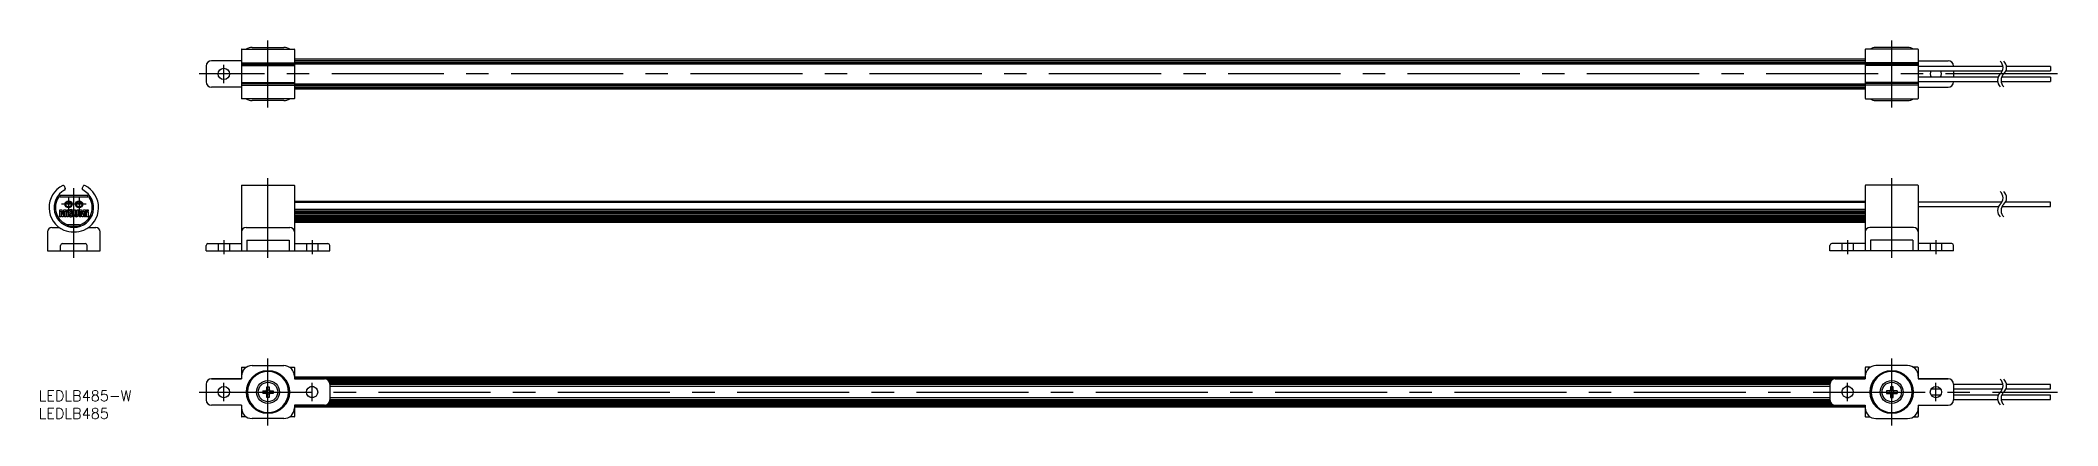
# Model space of a CAD drawing. Extents: x -64 to 507, y -50 to 60.
import ezdxf

# ---------------------------------------------------------------- set-up
doc = ezdxf.new("R2010")
doc.units = 0
doc.linetypes.add('CENTER', pattern=[50.8, 31.75, -6.35, 6.35, -6.35])
doc.linetypes.add('DASHED', pattern=[19.05, 12.7, -6.35])
doc.layers.get('0').update_dxf_attribs({"linetype": 'CONTINUOUS'})
doc.layers.add('CENTER', color=1, linetype='CENTER')
doc.styles.get("Standard").update_dxf_attribs({"font": 'txt.shx', "height": 3, "bigfont": 'bigfont.shx'})

# ---------------------------------------------------------------- blocks, each defined once
blk = doc.blocks.new('*U19')
at = {"color": 7, "linetype": 'CONTINUOUS'}
blk.add_text('LEDLB485-W', height=3, dxfattribs=at).set_placement((-65, -42.57))
blk = doc.blocks.new('*U20')
at = {"color": 7, "linetype": 'CONTINUOUS'}
blk.add_text('LEDLB485', height=3, dxfattribs=at).set_placement((-65, -47.57))

msp = doc.modelspace()

# ---------------------------------------------------------------- linework, layer by layer
at = {"color": 7, "linetype": 'CONTINUOUS'}
for p, q in [((-4.5, 57.5), (4.5, 57.5)), ((464.5, 57.5), (455.5, 57.5)), ((-17.5, 52.25), (-17.5, 47.75)), ((-7.5, 53.75), (-16, 53.75)), ((-7.5, 56.9), (-7.5, 43.1)), ((-7.5, 53.14), (7.5, 53.14)), ((-7.5, 52.74), (7.5, 52.74)), ((-7.5, 52.39), (7.5, 52.39)), ((-7.4, 57), (7.4, 57)), ((7.5, 56.9), (7.5, 43.1)), ((452.5, 54.16), (7.5, 54.16)), ((452.5, 54.15), (7.5, 54.15)), ((452.5, 53.7), (7.5, 53.7)), ((452.5, 53.6), (7.5, 53.6)), ((452.5, 53.15), (7.5, 53.15)), ((7.5, 53.11), (7.5, 53.1)), ((7.5, 52.9), (155, 52.9)), ((155, 52.9), (452.5, 52.9)), ((452.5, 56.9), (452.5, 43.1)), ((467.5, 53.14), (452.5, 53.14)), ((452.5, 53.11), (452.5, 53.1)), ((467.5, 52.74), (452.5, 52.74)), ((467.5, 52.39), (452.5, 52.39)), ((467.4, 57), (452.6, 57)), ((467.5, 56.9), (467.5, 43.1)), ((467.5, 53.75), (476, 53.75)), ((491.51, 52.1), (467.5, 52.1)), ((477.5, 52.25), (477.5, 52.1)), ((505, 52.1), (492.51, 52.1)), ((505, 52.1), (505, 50.9)), ((-7.5, 46.25), (-16, 46.25)), ((-7.5, 47.61), (7.5, 47.61)), ((-7.5, 47.26), (7.5, 47.26)), ((-7.5, 46.86), (7.5, 46.86)), ((155, 47.1), (7.5, 47.1)), ((7.5, 46.93), (7.5, 46.93)), ((7.5, 46.85), (452.5, 46.85)), ((7.5, 46.4), (452.5, 46.4)), ((7.5, 46.3), (452.5, 46.3)), ((452.5, 45.85), (7.5, 45.85)), ((7.5, 45.84), (452.5, 45.84)), ((452.5, 47.1), (155, 47.1)), ((467.5, 47.61), (452.5, 47.61)), ((467.5, 47.26), (452.5, 47.26)), ((452.5, 46.93), (452.5, 46.93)), ((467.5, 46.86), (452.5, 46.86)), ((467.5, 50.9), (491.36, 50.9)), ((490.14, 49.1), (467.5, 49.1)), ((467.5, 47.9), (489.99, 47.9)), ((467.5, 46.25), (476, 46.25)), ((477.5, 50.9), (477.5, 49.1)), ((477.5, 47.9), (477.5, 47.75)), ((490.99, 47.9), (505, 47.9)), ((505, 49.1), (491.14, 49.1)), ((492.36, 50.9), (505, 50.9)), ((505, 49.1), (505, 47.9)), ((7.4, 43), (-7.4, 43)), ((4.5, 42.5), (-4.5, 42.5)), ((452.6, 43), (467.4, 43)), ((455.5, 42.5), (464.5, 42.5)), ((-57.74, 18.31), (-57.41, 17.58)), ((-52.61, 17.59), (-52.29, 18.32)), ((-7.5, 18.4), (-7.5, 0)), ((-7.4, 18.5), (7.4, 18.5)), ((7.5, 18.4), (7.5, 0)), ((452.5, 18.4), (452.5, 0)), ((467.4, 18.5), (452.6, 18.5)), ((467.5, 18.4), (467.5, 0)), ((-59.74, 15.18), (-59.4, 14.97)), ((-58.99, 11.57), (-58.41, 11.57)), ((-58.99, 9.62), (-58.99, 11.57)), ((-58.98, 15.7), (-51.02, 15.7)), ((-58.98, 15.7), (-58.98, 15.2)), ((-58.98, 15.2), (-51.02, 15.2)), ((-58.41, 11.57), (-58.13, 10.19)), ((-58.13, 10.19), (-57.85, 11.57)), ((-57.85, 11.57), (-57.26, 11.57)), ((-57.26, 11.57), (-57.26, 9.62)), ((-57.23, 13.4), (-55.77, 13.4)), ((-56.99, 11.57), (-56.59, 11.57)), ((-56.99, 11.15), (-56.99, 11.57)), ((-56.59, 11.57), (-56.59, 11.15)), ((-54.9, 11.57), (-54.51, 11.57)), ((-54.9, 10.21), (-54.9, 11.57)), ((-54.51, 11.57), (-54.51, 10.1)), ((-54.23, 13.4), (-52.77, 13.4)), ((-54.05, 11.57), (-53.66, 11.57)), ((-54.05, 10.1), (-54.05, 11.57)), ((-53.66, 11.57), (-53.66, 10.21)), ((-53.38, 11.57), (-52.8, 11.57)), ((-53.38, 9.62), (-53.38, 11.57)), ((-52.8, 11.57), (-52.51, 10.19)), ((-52.51, 10.19), (-52.23, 11.57)), ((-52.23, 11.57), (-51.65, 11.57)), ((-51.65, 11.57), (-51.65, 9.62)), ((-51.37, 11.57), (-50.98, 11.57)), ((-51.37, 11.15), (-51.37, 11.57)), ((-51.02, 15.2), (-51.02, 15.7)), ((-50.98, 11.57), (-50.98, 11.15)), ((-50.26, 15.18), (-50.6, 14.97)), ((7.5, 14.05), (452.5, 14.05)), ((452.5, 13.6), (7.5, 13.6)), ((7.5, 11.79), (452.5, 11.79)), ((7.5, 11.7), (452.5, 11.7)), ((452.5, 11.45), (7.5, 11.45)), ((491.22, 13.72), (467.5, 13.72)), ((467.5, 12.53), (490.28, 12.53)), ((491.28, 12.53), (505, 12.53)), ((505, 13.72), (492.22, 13.72)), ((505, 12.53), (505, 13.72)), ((-61.2, 6.6), (-59.2, 6.6)), ((-58.63, 9.62), (-58.99, 9.62)), ((-58.63, 11.17), (-58.63, 9.62)), ((-58.28, 9.62), (-58.63, 11.17)), ((-57.98, 9.62), (-58.28, 9.62)), ((-57.62, 11.2), (-57.98, 9.62)), ((-57.62, 9.62), (-57.62, 11.2)), ((-57.26, 9.62), (-57.62, 9.62)), ((-56.59, 11.15), (-56.99, 11.15)), ((-56.99, 10.98), (-56.59, 10.98)), ((-56.99, 9.62), (-56.99, 10.98)), ((-56.59, 9.62), (-56.99, 9.62)), ((-56.83, 7.33), (-56.97, 6.96)), ((-56.65, 7.3), (-56.83, 7.33)), ((-53.35, 7.3), (-56.65, 7.3)), ((-56.65, 7.3), (-56.65, 6.85)), ((-56.59, 10.98), (-56.59, 9.62)), ((-53.52, 6.8), (-56.48, 6.8)), ((-56.39, 10.23), (-56, 10.23)), ((-56.39, 10.15), (-56.39, 10.23)), ((-56, 10.23), (-56, 10.17)), ((-55.82, 10.85), (-55.46, 10.69)), ((-55.53, 11.03), (-55.53, 11.1)), ((-55.16, 11.03), (-55.53, 11.03)), ((-55.16, 11.08), (-55.16, 11.03)), ((-53.02, 9.62), (-53.38, 9.62)), ((-53.35, 7.3), (-53.17, 7.33)), ((-53.35, 6.85), (-53.35, 7.3)), ((-53.03, 6.96), (-53.17, 7.33)), ((-52.36, 9.62), (-52.67, 9.62)), ((-52.01, 11.18), (-52.36, 9.62)), ((-51.65, 9.62), (-52.01, 9.62)), ((-50.98, 11.15), (-51.37, 11.15)), ((-51.37, 10.98), (-50.98, 10.98)), ((-51.37, 9.62), (-51.37, 10.98)), ((-50.98, 9.62), (-51.37, 9.62)), ((-50.98, 10.98), (-50.98, 9.62)), ((-50.8, 6.6), (-48.8, 6.6)), ((-6.2, 6.6), (6.2, 6.6)), ((7.5, 11.12), (452.5, 11.12)), ((7.5, 11), (452.5, 11)), ((7.5, 10.59), (452.5, 10.59)), ((7.5, 10.53), (452.5, 10.53)), ((7.5, 10.01), (452.5, 10.01)), ((7.5, 9.88), (452.5, 9.88)), ((7.5, 9.53), (452.5, 9.53)), ((7.5, 9.5), (452.5, 9.5)), ((452.5, 9.1), (7.5, 9.1)), ((452.5, 8.97), (7.5, 8.97)), ((452.5, 8.72), (7.5, 8.72)), ((7.5, 8.7), (452.5, 8.7)), ((452.5, 8.47), (7.5, 8.47)), ((452.5, 8.34), (7.5, 8.34)), ((7.5, 8.05), (452.5, 8.05)), ((466.2, 6.6), (453.8, 6.6)), ((-62.5, 5.3), (-62.5, 0)), ((-62.5, 0), (-47.5, 0)), ((-58.75, 0), (-58.75, 1.5)), ((-58.25, 2), (-51.75, 2)), ((-51.25, 0), (-51.25, 1.5)), ((-47.5, 0), (-47.5, 5.3)), ((-17.5, 0), (-17.5, 1.5)), ((-17.5, 0), (17.5, 0)), ((-17, 2), (-7.5, 2)), ((7.5, 2), (17, 2)), ((17.5, 0), (17.5, 1.5)), ((442.5, 0), (442.5, 1.5)), ((477.5, 0), (442.5, 0)), ((452.5, 2), (443, 2)), ((477, 2), (467.5, 2)), ((477.5, 0), (477.5, 1.5)), ((-7.5, -33.1), (-7.5, -36.25)), ((-7.4, -33), (-6.16, -33)), ((-4.5, -32.5), (4.5, -32.5)), ((6.16, -33), (7.4, -33)), ((7.5, -33.1), (7.5, -36.25)), ((452.5, -33.1), (452.5, -36.25)), ((453.84, -33), (452.6, -33)), ((464.5, -32.5), (455.5, -32.5)), ((467.4, -33), (466.16, -33)), ((467.5, -33.1), (467.5, -36.25)), ((-17.5, -37.75), (-17.5, -42.25)), ((-16, -36.25), (-7.5, -36.25)), ((-7.5, -36.25), (-16, -36.25)), ((-1.5, -39.63), (-1.5, -40.37)), ((-1.5, -39.63), (-0.59, -39.63)), ((-0.5, -39.51), (-0.5, -39.75)), ((-0.25, -39.5), (-0.49, -39.5)), ((-0.37, -39.41), (-0.37, -38.5)), ((-0.37, -38.5), (0.37, -38.5)), ((0.49, -39.5), (0.25, -39.5)), ((0.37, -38.5), (0.37, -39.41)), ((0.5, -39.75), (0.5, -39.51)), ((0.59, -39.63), (1.5, -39.63)), ((1.5, -39.63), (1.5, -40.37)), ((452.5, -35.84), (7.5, -35.84)), ((7.5, -35.87), (452.5, -35.87)), ((7.5, -35.98), (452.5, -35.98)), ((452.5, -36.02), (7.5, -36.02)), ((7.5, -36.03), (452.5, -36.03)), ((7.5, -36.18), (452.5, -36.18)), ((7.5, -36.25), (16, -36.25)), ((16, -36.25), (7.5, -36.25)), ((12.02, -38.47), (12.98, -38.47)), ((12.31, -38.41), (12.69, -38.41)), ((16.39, -36.3), (443.61, -36.3)), ((443.11, -36.54), (16.89, -36.54)), ((16.91, -36.56), (443.09, -36.56)), ((17.18, -36.82), (442.82, -36.82)), ((17.27, -36.96), (442.73, -36.96)), ((442.55, -37.36), (17.45, -37.36)), ((442.54, -37.4), (17.46, -37.4)), ((442.5, -37.74), (17.5, -37.74)), ((17.5, -37.75), (17.5, -42.25)), ((442.5, -37.88), (17.5, -37.88)), ((442.5, -38.41), (17.5, -38.41)), ((442.5, -38.47), (17.5, -38.47)), ((442.5, -37.75), (442.5, -42.25)), ((452.5, -36.25), (444, -36.25)), ((444, -36.25), (452.5, -36.25)), ((447.98, -38.47), (447.02, -38.47)), ((447.69, -38.41), (447.31, -38.41)), ((459.41, -39.63), (458.5, -39.63)), ((458.5, -39.63), (458.5, -40.37)), ((459.5, -39.75), (459.5, -39.51)), ((459.51, -39.5), (459.75, -39.5)), ((460.37, -38.5), (459.63, -38.5)), ((459.63, -38.5), (459.63, -39.41)), ((460.25, -39.5), (460.49, -39.5)), ((460.37, -39.41), (460.37, -38.5)), ((460.5, -39.51), (460.5, -39.75)), ((461.5, -39.63), (460.59, -39.63)), ((461.5, -39.63), (461.5, -40.37)), ((476, -36.25), (467.5, -36.25)), ((467.5, -36.25), (476, -36.25)), ((471.18, -39.1), (473.82, -39.1)), ((477.5, -37.75), (477.5, -42.25)), ((491.51, -37.9), (477.5, -37.9)), ((477.5, -39.1), (491.36, -39.1)), ((492.36, -39.1), (505, -39.1)), ((505, -37.9), (492.51, -37.9)), ((505, -39.1), (505, -37.9)), ((-7.5, -43.75), (-16, -43.75)), ((-7.5, -43.75), (-7.5, -46.9)), ((-0.59, -40.37), (-1.5, -40.37)), ((-0.5, -40.25), (-0.5, -40.49)), ((-0.49, -40.5), (-0.25, -40.5)), ((-0.37, -41.5), (-0.37, -40.59)), ((0.37, -41.5), (-0.37, -41.5)), ((0.25, -40.5), (0.49, -40.5)), ((0.37, -40.59), (0.37, -41.5)), ((0.5, -40.49), (0.5, -40.25)), ((1.5, -40.37), (0.59, -40.37)), ((16, -43.75), (7.5, -43.75)), ((16, -43.75), (7.5, -43.75)), ((7.5, -43.75), (7.5, -46.9)), ((452.5, -43.82), (7.5, -43.82)), ((452.5, -43.97), (7.5, -43.97)), ((7.5, -43.98), (452.5, -43.98)), ((452.5, -44.02), (7.5, -44.02)), ((452.5, -44.13), (7.5, -44.13)), ((7.5, -44.16), (452.5, -44.16)), ((12.98, -41.53), (12.02, -41.53)), ((12.69, -41.59), (12.31, -41.59)), ((443.61, -43.7), (16.39, -43.7)), ((16.89, -43.46), (443.11, -43.46)), ((443.09, -43.44), (16.91, -43.44)), ((442.82, -43.18), (17.18, -43.18)), ((17.27, -43.04), (442.73, -43.04)), ((17.45, -42.64), (442.55, -42.64)), ((17.46, -42.6), (442.54, -42.6)), ((17.5, -41.53), (442.5, -41.53)), ((17.5, -41.59), (442.5, -41.59)), ((17.5, -42.12), (442.5, -42.12)), ((17.5, -42.26), (442.5, -42.26)), ((444, -43.75), (452.5, -43.75)), ((444, -43.75), (452.5, -43.75)), ((447.02, -41.53), (447.98, -41.53)), ((447.31, -41.59), (447.69, -41.59)), ((452.5, -43.75), (452.5, -46.9)), ((458.5, -40.37), (459.41, -40.37)), ((459.5, -40.49), (459.5, -40.25)), ((459.75, -40.5), (459.51, -40.5)), ((459.63, -40.59), (459.63, -41.5)), ((459.63, -41.5), (460.37, -41.5)), ((460.49, -40.5), (460.25, -40.5)), ((460.37, -41.5), (460.37, -40.59)), ((460.5, -40.25), (460.5, -40.49)), ((460.59, -40.37), (461.5, -40.37)), ((467.5, -43.75), (476, -43.75)), ((467.5, -43.75), (467.5, -46.9)), ((473.82, -40.9), (471.18, -40.9)), ((490.14, -40.9), (477.5, -40.9)), ((477.5, -42.1), (489.99, -42.1)), ((490.99, -42.1), (505, -42.1)), ((505, -40.9), (491.14, -40.9)), ((505, -42.1), (505, -40.9)), ((-6.16, -47), (-7.4, -47)), ((4.5, -47.5), (-4.5, -47.5)), ((7.4, -47), (6.16, -47)), ((452.6, -47), (453.84, -47)), ((455.5, -47.5), (464.5, -47.5)), ((466.16, -47), (467.4, -47))]:
    msp.add_line(p, q, dxfattribs=at)
at = {"color": 3, "linetype": 'DASHED'}
for p, q in [((-14.1, 2), (-14.1, 0)), ((-10.9, 2), (-10.9, 0)), ((-6, 3), (-6, 0)), ((-6, 3), (6, 3)), ((6, 3), (6, 0)), ((10.9, 2), (10.9, 0)), ((14.1, 2), (14.1, 0)), ((445.9, 2), (445.9, 0)), ((449.1, 2), (449.1, 0)), ((454, 3), (454, 0)), ((466, 3), (454, 3)), ((466, 3), (466, 0)), ((470.9, 2), (470.9, 0)), ((474.1, 2), (474.1, 0))]:
    msp.add_line(p, q, dxfattribs=at)
at = {"color": 7, "linetype": 'CONTINUOUS'}
for centre, radius in [((-12.5, 50), 1.6), ((-56.5, 13.13), 0.783), ((-53.5, 13.13), 0.783), ((0, -40), 6.1), ((0, -40), 6), ((460, -40), 6.1), ((460, -40), 6), ((-12.5, -40), 1.6), ((0, -40), 3.25), ((0, -40), 2.75), ((12.5, -40), 1.6), ((447.5, -40), 1.6), ((460, -40), 3.25), ((460, -40), 2.75), ((472.5, -40), 1.6)]:
    msp.add_circle(centre, radius, dxfattribs=at)
at = {"color": 3, "linetype": 'CONTINUOUS'}
for centre in [(-56.5, 13.13), (-53.5, 13.13)]:
    msp.add_circle(centre, 1, dxfattribs=at)
at = {"color": 7, "linetype": 'CONTINUOUS'}
for centre, radius, start, end in [((-4.5, 54.5), 3, 90, 123.5573), ((4.5, 54.5), 3, 56.4427, 90), ((455.5, 54.5), 3, 90, 123.5573), ((464.5, 54.5), 3, 56.4427, 90), ((-16, 52.25), 1.5, 90, 180), ((-7.4, 56.9), 0.1, 90, 180), ((7.4, 56.9), 0.1, 0, 90), ((452.6, 56.9), 0.1, 90, 180), ((467.4, 56.9), 0.1, 0, 90), ((476, 52.25), 1.5, 0, 90), ((-16, 47.75), 1.5, 180, 270), ((472.5, 50), 1.6, 145.7711, 214.2289), ((472.5, 50), 1.6, 325.7711, 34.2289), ((476, 47.75), 1.5, 270, 0), ((-7.4, 43.1), 0.1, 180, 270), ((-4.5, 45.5), 3, 236.4427, 270), ((4.5, 45.5), 3, 270, 303.5573), ((7.4, 43.1), 0.1, 270, 360), ((452.6, 43.1), 0.1, 180, 270), ((455.5, 45.5), 3, 236.4427, 270), ((464.5, 45.5), 3, 270, 303.5573), ((467.4, 43.1), 0.1, 270, 360), ((-55, 12.2), 7, 116.7444, 246.1045), ((-55, 12.2), 5.6, 117.249, 63.0336), ((-58.02, 18.19), 0.3, 114.1781, 116.7444), ((-58.02, 18.19), 0.3, 24.178, 114.1782), ((-57.69, 17.45), 0.3, 297.0927, 24.178), ((-52.34, 17.47), 0.3, 156.1045, 243.1899), ((-52.01, 18.2), 0.3, 66.1042, 156.1045), ((-55, 12.2), 7, 293.8955, 63.5382), ((-52.01, 18.2), 0.3, 63.5382, 66.1045), ((-7.4, 18.4), 0.1, 90, 180), ((7.4, 18.4), 0.1, 0, 90), ((452.6, 18.4), 0.1, 90, 180), ((467.4, 18.4), 0.1, 0, 90), ((-55, 12.2), 5.2, 147.8651, 249.418), ((-58.98, 14.7), 1, 90, 119.4818), ((-58.98, 14.7), 0.5, 89.9708, 147.8942), ((-55.8, 11.03), 0.579, 85.0006, 212.6899), ((-55.67, 11.1), 0.513, 358.0657, 98.6913), ((-55, 12.2), 5.2, 290.582, 32.1349), ((-51.02, 14.7), 1, 60.5182, 90), ((-51.02, 14.7), 0.5, 32.1058, 90.0292), ((-61.2, 5.3), 1.3, 90, 180), ((-55, 13.71), 8.4, 250.2711, 289.7289), ((-55.86, 10.11), 0.535, 176.0565, 282.3257), ((-55.79, 11.07), 0.603, 215.311, 247.9254), ((-56.54, 8.76), 1.82, 58.5467, 73.4153), ((-55.76, 10.11), 0.246, 167.1874, 273.3087), ((-55.75, 11.1), 0.218, 0, 180), ((-55.72, 11.08), 0.25, 175.5005, 246.3564), ((-55.65, 10.16), 0.574, 261.2239, 49.6516), ((-55.76, 10.13), 0.257, 273.9908, 47.6215), ((-55.85, 9.79), 0.985, 54.7745, 66.8658), ((-54.28, 10.21), 0.623, 180, 0), ((-54.28, 10.1), 0.23, 180, 0), ((-505.99, 11.07), 452.97, 359.816, 0.0134), ((-421.32, -72.28), 377.64, 12.5252, 12.7679), ((-520.28, 9.72), 468.28, 359.9871, 0.178), ((-48.8, 5.3), 1.3, 0, 90), ((-6.2, 5.3), 1.3, 90, 180), ((6.2, 5.3), 1.3, 0, 90), ((453.8, 5.3), 1.3, 90, 180), ((466.2, 5.3), 1.3, 0, 90), ((-58.25, 1.5), 0.5, 90, 180), ((-51.75, 1.5), 0.5, 0, 90), ((-17, 1.5), 0.5, 90, 180), ((17, 1.5), 0.5, 0, 90), ((443, 1.5), 0.5, 90, 180), ((477, 1.5), 0.5, 0, 90), ((-4.5, -35.5), 3, 90, 180), ((-7.4, -33.1), 0.1, 90, 180), ((0, -40), 5.8, 33.1576, 213.1576), ((4.5, -35.5), 3, 0, 90), ((7.4, -33.1), 0.1, 360, 90), ((455.5, -35.5), 3, 90, 180), ((452.6, -33.1), 0.1, 90, 180), ((460, -40), 5.8, 33.1576, 213.1576), ((464.5, -35.5), 3, 0, 90), ((467.4, -33.1), 0.1, 360, 90), ((-16, -37.75), 1.5, 90, 180), ((0, -40), 5.8, 213.1576, 33.1576), ((0, -40), 0.697, 122.0857, 147.9143), ((-0.08, -40), 0.487, 149.4493, 210.5507), ((0, -40), 0.556, 153.5618, 206.4382), ((0, -40), 0.556, 138.2818, 153.5618), ((0, -40), 0.556, 131.7182, 138.2818), ((0, -40), 0.556, 116.4382, 131.7182), ((0, -39.92), 0.487, 59.4493, 120.5507), ((0, -40), 0.556, 63.5618, 116.4382), ((0, -40), 0.556, 48.2818, 63.5618), ((0, -40), 0.697, 32.0857, 57.9143), ((0, -40), 0.556, 41.7182, 48.2818), ((0, -40), 0.556, 26.4382, 41.7182), ((0.08, -40), 0.487, 329.4493, 30.5507), ((0, -40), 0.556, 333.5618, 26.4382), ((16, -37.75), 1.5, 0, 90), ((444, -37.75), 1.5, 90, 180), ((460, -40), 5.8, 213.1576, 33.1576), ((460, -40), 0.697, 122.0857, 147.9143), ((459.92, -40), 0.487, 149.4493, 210.5507), ((460, -40), 0.556, 153.5618, 206.4382), ((460, -40), 0.556, 138.2818, 153.5618), ((460, -40), 0.556, 131.7182, 138.2818), ((460, -40), 0.556, 116.4382, 131.7182), ((460, -39.92), 0.487, 59.4493, 120.5507), ((460, -40), 0.556, 63.5618, 116.4382), ((460, -40), 0.556, 48.2818, 63.5618), ((460, -40), 0.697, 32.0857, 57.9143), ((460, -40), 0.556, 41.7182, 48.2818), ((460, -40), 0.556, 26.4382, 41.7182), ((460.08, -40), 0.487, 329.4493, 30.5507), ((460, -40), 0.556, 333.5618, 26.4382), ((476, -37.75), 1.5, 0, 90), ((-16, -42.25), 1.5, 180, 270), ((-4.5, -44.5), 3, 180, 270), ((0, -40), 0.697, 212.0857, 237.9143), ((0, -40), 0.556, 206.4382, 221.7182), ((0, -40), 0.556, 221.7182, 228.2818), ((0, -40), 0.556, 228.2818, 243.5618), ((0, -40.08), 0.487, 239.4493, 300.5507), ((0, -40), 0.556, 243.5618, 296.4382), ((0, -40), 0.556, 296.4382, 311.7182), ((0, -40), 0.697, 302.0857, 327.9143), ((0, -40), 0.556, 311.7182, 318.2818), ((0, -40), 0.556, 318.2818, 333.5618), ((4.5, -44.5), 3, 270, 0), ((16, -42.25), 1.5, 270, 360), ((444, -42.25), 1.5, 180, 270), ((455.5, -44.5), 3, 180, 270), ((460, -40), 0.697, 212.0857, 237.9143), ((460, -40), 0.556, 206.4382, 221.7182), ((460, -40), 0.556, 221.7182, 228.2818), ((460, -40), 0.556, 228.2818, 243.5618), ((460, -40.08), 0.487, 239.4493, 300.5507), ((460, -40), 0.556, 243.5618, 296.4382), ((460, -40), 0.556, 296.4382, 311.7182), ((460, -40), 0.697, 302.0857, 327.9143), ((460, -40), 0.556, 311.7182, 318.2818), ((460, -40), 0.556, 318.2818, 333.5618), ((464.5, -44.5), 3, 270, 0), ((476, -42.25), 1.5, 270, 0), ((-7.4, -46.9), 0.1, 180, 270), ((7.4, -46.9), 0.1, 270, 360), ((452.6, -46.9), 0.1, 180, 270), ((467.4, -46.9), 0.1, 270, 360)]:
    msp.add_arc(centre, radius, start, end, dxfattribs=at)
at = {"color": 3, "linetype": 'CONTINUOUS'}
for centre, start, end in [((489.06, 51.8), 313.2615, 46.7385), ((490.06, 51.8), 313.2615, 46.7385), ((492.44, 48.2), 133.2615, 226.7385), ((493.44, 48.2), 133.2615, 226.7385), ((492.44, 11.33), 133.2615, 226.7385), ((489.06, 14.93), 313.2615, 46.7385), ((493.44, 11.33), 133.2615, 226.7385), ((490.06, 14.93), 313.2615, 46.7385), ((492.44, -41.8), 133.2615, 226.7385), ((489.06, -38.2), 313.2615, 46.7385), ((493.44, -41.8), 133.2615, 226.7385), ((490.06, -38.2), 313.2615, 46.7385)]:
    msp.add_arc(centre, 2.47, start, end, dxfattribs=at)
at = {"layer": 'CENTER', "color": 1, "linetype": 'CENTER'}
for p, q in [((0, 40.5), (0, 59.5)), ((460, 40.5), (460, 59.5)), ((-12.5, 47.4), (-12.5, 52.6)), ((507, 50), (-19.5, 50)), ((-55, -2), (-55, 17.7)), ((0, -2), (0, 20.5)), ((460, -2), (460, 20.5)), ((-51.5, 13.13), (-58.5, 13.13)), ((-56.5, 15.13), (-56.5, 11.13)), ((-53.5, 15.13), (-53.5, 11.13)), ((-12.5, 3), (-12.5, -1)), ((12.5, 3), (12.5, -1)), ((447.5, 3), (447.5, -1)), ((472.5, 3), (472.5, -1)), ((0, -49.5), (0, -30.5)), ((460, -49.5), (460, -30.5)), ((-19.5, -40), (507, -40)), ((-12.5, -42.6), (-12.5, -37.4)), ((12.5, -42.6), (12.5, -37.4)), ((447.5, -42.6), (447.5, -37.4)), ((472.5, -42.6), (472.5, -37.4))]:
    msp.add_line(p, q, dxfattribs=at)

# ---------------------------------------------------------------- block references
at = {"color": 7, "linetype": 'CONTINUOUS'}
for name in ['*U19', '*U20']:
    msp.add_blockref(name, (0, 0), dxfattribs=at)

doc.saveas('drawing.dxf')
